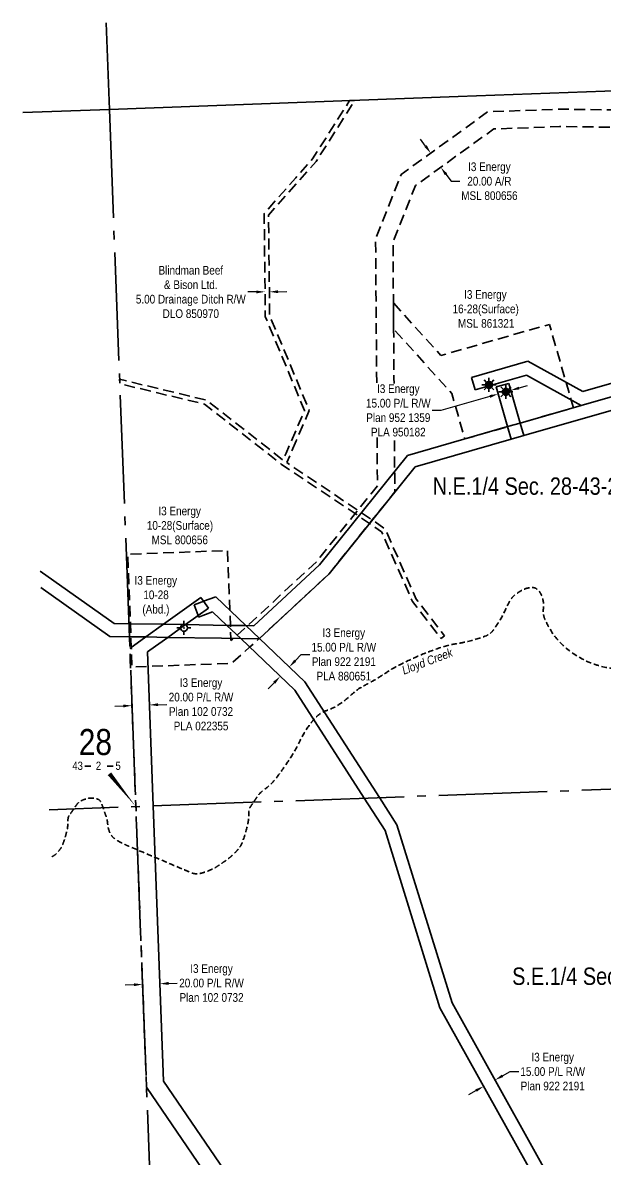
# Model space of a CAD drawing. Extents: x 683901 to 697439, y 5834844 to 5859401.
# Drawn here: x 686791 to 687460, y 5845916 to 5847224 of the extents above; entities that cross this region are included whole.
import ezdxf
from ezdxf.enums import TextEntityAlignment as Align

# ---------------------------------------------------------------- set-up
doc = ezdxf.new("R2010")
doc.units = 0
doc.header["$LTSCALE"] = 5
doc.header["$PDSIZE"] = 0.5
for name, pattern in [('foc-ACCESSROAD', [3.75, 2.5, -1.25]), ('foc-QUARTERLINE', [33, 25, -3, 2, -3]), ('foc-TIELINE', [1.875, 1.25, -0.625])]:
    doc.linetypes.add(name, pattern=pattern)
doc.layers.get('Defpoints').update_dxf_attribs({"color": 9})
for name, color, linetype in [('10', 1, 'Continuous'), ('9', 3, 'Continuous'), ('C-SYMBOL', 7, 'Continuous'), ('F-AR', 190, 'foc-ACCESSROAD'), ('F-RW', 190, 'Continuous'), ('F-WS', 190, 'foc-ACCESSROAD'), ('F-WS-S', 190, 'Continuous'), ('L-QSEC', 8, 'foc-QUARTERLINE'), ('L-SEC', 7, 'Continuous'), ('L-SECLBL', 7, 'Continuous'), ('T-WATER-T', 170, 'Continuous'), ('WATERCOURSE', 146, 'foc-TIELINE')]:
    doc.layers.add(name, color=color, linetype=linetype)
for name, color, linetype, lineweight in [('F-AR-T', 190, 'Continuous', 9), ('F-RW-T', 190, 'Continuous', 9), ('F-WS-T', 190, 'Continuous', 9)]:
    doc.layers.add(name, color=color, linetype=linetype, lineweight=lineweight)
doc.layers.add('oil_and_gas_wells_pt', color=7, linetype='Continuous', true_color=0xfc3d16)
doc.styles.add('175L', font='ARIALN.TTF', dxfattribs={"height": 20})
doc.styles.add('80CG', font='ARIALN.TTF', dxfattribs={"height": 10})
doc.styles.add('80L', font='ARIALN.TTF', dxfattribs={"height": 10})
doc.styles.add('SIMPLEX', font='ARIALN.TTF')
doc.dimstyles.new('Compass 5 000', dxfattribs={"dimscale": 5, "dimtxt": 9, "dimasz": 2, "dimexe": 0.2, "dimexo": 0.0625, "dimgap": 0.5, "dimtad": 0, "dimtih": 1, "dimtoh": 1, "dimzin": 0, "dimdsep": 46, "dimtxsty": '80CG', "dimcen": 0.1, "dimse1": 1, "dimse2": 1, "dimclrd": 256, "dimclrt": 256, "dimaunit": 1, "dimadec": 4, "dimazin": 0, "dimtfac": 0.06, "dimtofl": 0, "dimtmove": 0, "dimatfit": 1, "dimfxl": 0.2, "dimtolj": 1, "dimtzin": 0, "dimlwd": -1, "dimarcsym": 0})

# ---------------------------------------------------------------- blocks, each defined once
blk = doc.blocks.new('L-SECLBL')
at = {"layer": '9', "color": 7}
for p, q in [((-5.1, -27.8), (-12.3, -27.8)), ((20.7, -27.8), (13.5, -27.8))]:
    blk.add_line(p, q, dxfattribs=at)
at = {"layer": '10', "color": 2, "style": 'SIMPLEX'}
blk.add_attdef('SEC', text='', height=30, dxfattribs=at).set_placement((0, 0), align=Align.MIDDLE)
at = {"layer": '10', "color": 5, "style": '80L'}
blk.add_attdef('TWP', text='', height=9.5, dxfattribs=at).set_placement((-14.4, -27.4), align=Align.MIDDLE_RIGHT)
blk.add_attdef('RGE', text='', height=9.5, dxfattribs=at).set_placement((3.6, -27.4), align=Align.MIDDLE_CENTER)
blk.add_attdef('MER', text='', height=9.5, dxfattribs=at).set_placement((23.2, -27.4), align=Align.MIDDLE_LEFT)
blk = doc.blocks.new('*D1157')
at = {"layer": 'Defpoints', "color": 0, "transparency": 16777216}
for p in [(687069.8, 5846922.8), (687074.8, 5846922.9), (687069.9, 5846913.9)]:
    blk.add_point(p, dxfattribs=at)
at = {"layer": 'F-AR-T', "transparency": 16777216}
for p, q in [((687059.9, 5846913.8), (687049.9, 5846913.7)), ((687084.9, 5846914), (687094.9, 5846914.2))]:
    blk.add_line(p, q, dxfattribs=at)
for points in [[(687059.9, 5846915.4), (687059.9, 5846912.1), (687069.9, 5846913.9)], [(687084.9, 5846915.7), (687084.9, 5846912.4), (687074.9, 5846913.9)]]:
    blk.add_solid(points, dxfattribs=at)
at = {"layer": 'F-AR-T', "transparency": 16777216, "insert": (686984.3, 5846913.7), "char_height": 10, "attachment_point": 5, "style": '80CG'}
blk.add_mtext('\\A1;Blindman Beef \\P& Bison Ltd.\\P5.00 Drainage Ditch R/W\\PDLO 850970', dxfattribs=at)
blk = doc.blocks.new('*D1158')
at = {"layer": 'Defpoints', "color": 0, "transparency": 16777216}
for p in [(687275.6, 5847084.5), (687287.3, 5847068.3), (687272.5, 5847057.6)]:
    blk.add_point(p, dxfattribs=at)
at = {"layer": 'F-AR-T', "transparency": 16777216}
for p, q in [((687255, 5847081.9), (687249.1, 5847090)), ((687278.4, 5847049.5), (687284.3, 5847041.4)), ((687284.3, 5847041.4), (687294.3, 5847041.4))]:
    blk.add_line(p, q, dxfattribs=at)
for points in [[(687256.3, 5847082.9), (687253.6, 5847080.9), (687260.8, 5847073.8)], [(687279.8, 5847050.4), (687277.1, 5847048.5), (687272.5, 5847057.6)]]:
    blk.add_solid(points, dxfattribs=at)
at = {"layer": 'F-AR-T', "transparency": 16777216, "insert": (687328.5, 5847041.4), "char_height": 10, "attachment_point": 5, "style": '80CG'}
blk.add_mtext('\\A1;I3 Energy\\P20.00 A/R\\PMSL 800656', dxfattribs=at)
blk = doc.blocks.new('*D1229')
at = {"layer": 'Defpoints', "color": 0, "transparency": 16777216}
for p in [(687338.7, 5846796.1), (687345.8, 5846771.4), (687360.2, 5846775.5)]:
    blk.add_point(p, dxfattribs=at)
at = {"layer": 'F-RW-T', "transparency": 16777216}
for p, q in [((687362.7, 5846803), (687372.3, 5846805.7)), ((687329.1, 5846793.3), (687272.6, 5846777.1)), ((687272.6, 5846777.1), (687262.6, 5846777.1))]:
    blk.add_line(p, q, dxfattribs=at)
for points in [[(687362.3, 5846804.6), (687363.2, 5846801.4), (687353.1, 5846800.2)], [(687328.6, 5846794.9), (687329.5, 5846791.7), (687338.7, 5846796.1)]]:
    blk.add_solid(points, dxfattribs=at)
at = {"layer": 'F-RW-T', "transparency": 16777216, "insert": (687223.5, 5846777.1), "char_height": 10, "attachment_point": 5, "style": '80CG', "bg_fill": 3, "box_fill_scale": 1.1, "bg_fill_color": 256, "bg_fill_true_color": 13158600, "bg_fill_transparency": 0}
blk.add_mtext('\\A1;I3 Energy\\P15.00 P/L R/W\\PPlan 952 1359\\PPLA 950182', dxfattribs=at)
blk = doc.blocks.new('*D1231')
at = {"layer": 'Defpoints', "color": 0, "transparency": 16777216}
for p in [(686916.5, 5846437.4), (686936.5, 5846438.2), (686936.5, 5846437.5)]:
    blk.add_point(p, dxfattribs=at)
at = {"layer": 'F-RW-T', "transparency": 16777216}
for p, q in [((686946.5, 5846437.8), (686956.5, 5846438.2)), ((686906.5, 5846436.3), (686896.6, 5846435.9))]:
    blk.add_line(p, q, dxfattribs=at)
for points in [[(686906.5, 5846438), (686906.6, 5846434.7), (686916.5, 5846436.7)], [(686946.5, 5846439.5), (686946.6, 5846436.2), (686936.5, 5846437.5)]]:
    blk.add_solid(points, dxfattribs=at)
at = {"layer": 'F-RW-T', "transparency": 16777216, "insert": (686996.1, 5846438.2), "char_height": 10, "attachment_point": 5, "style": '80CG'}
blk.add_mtext('\\A1;I3 Energy\\P20.00 P/L R/W\\PPlan 102 0732\\PPLA 022355', dxfattribs=at)
blk = doc.blocks.new('*D1232')
at = {"layer": 'Defpoints', "color": 0, "transparency": 16777216}
for p in [(687094.4, 5846484.6), (687097.8, 5846481.3), (687084, 5846473.7)]:
    blk.add_point(p, dxfattribs=at)
at = {"layer": 'F-RW-T', "transparency": 16777216}
for p, q in [((687104.7, 5846488.5), (687111.6, 5846495.7)), ((687111.6, 5846495.7), (687121.6, 5846495.7)), ((687080.5, 5846463.2), (687073.6, 5846456))]:
    blk.add_line(p, q, dxfattribs=at)
for points in [[(687103.5, 5846489.7), (687105.9, 5846487.4), (687097.8, 5846481.3)], [(687079.3, 5846464.4), (687081.7, 5846462.1), (687087.4, 5846470.4)]]:
    blk.add_solid(points, dxfattribs=at)
at = {"layer": 'F-RW-T', "transparency": 16777216, "insert": (687160.7, 5846495.7), "char_height": 10, "attachment_point": 5, "style": '80CG'}
blk.add_mtext('\\A1;I3 Energy\\P15.00 P/L R/W\\PPlan 922 2191\\PPLA 880651', dxfattribs=at)
blk = doc.blocks.new('*D1233')
at = {"layer": 'Defpoints', "color": 0, "transparency": 16777216}
for p in [(687334.2, 5846006.4), (687335, 5846005), (687321.1, 5845999.1)]:
    blk.add_point(p, dxfattribs=at)
at = {"layer": 'F-RW-T', "transparency": 16777216}
for p, q in [((687343.7, 5846009.9), (687352.4, 5846014.7)), ((687352.4, 5846014.7), (687362.4, 5846014.7)), ((687313.1, 5845992.9), (687304.4, 5845988))]:
    blk.add_line(p, q, dxfattribs=at)
for points in [[(687342.9, 5846011.3), (687344.5, 5846008.4), (687335, 5846005)], [(687312.3, 5845994.3), (687313.9, 5845991.4), (687321.9, 5845997.7)]]:
    blk.add_solid(points, dxfattribs=at)
at = {"layer": 'F-RW-T', "transparency": 16777216, "insert": (687401.5, 5846014.7), "char_height": 10, "attachment_point": 5, "style": '80CG'}
blk.add_mtext('\\A1;I3 Energy\\P15.00 P/L R/W\\PPlan 922 2191', dxfattribs=at)
blk = doc.blocks.new('*D1234')
at = {"layer": 'Defpoints', "color": 0, "transparency": 16777216}
for p in [(686928.7, 5846116), (686948.7, 5846116.7), (686948.7, 5846116)]:
    blk.add_point(p, dxfattribs=at)
at = {"layer": 'F-RW-T', "transparency": 16777216}
for p, q in [((686918.7, 5846114.9), (686908.7, 5846114.5)), ((686958.7, 5846116.4), (686968.7, 5846116.8))]:
    blk.add_line(p, q, dxfattribs=at)
for points in [[(686918.7, 5846116.5), (686918.8, 5846113.2), (686928.7, 5846115.3)], [(686958.6, 5846118.1), (686958.8, 5846114.7), (686948.7, 5846116)]]:
    blk.add_solid(points, dxfattribs=at)
at = {"layer": 'F-RW-T', "transparency": 16777216, "insert": (687008.2, 5846116.8), "char_height": 10, "attachment_point": 5, "style": '80CG'}
blk.add_mtext('\\A1;I3 Energy\\P20.00 P/L R/W\\PPlan 102 0732', dxfattribs=at)
blk = doc.blocks.new('GABD')
for p, q in [((-0.81, 0), (-1.62, 0)), ((0, 0.81), (0, 1.62)), ((1.62, 0), (0.81, 0)), ((0, -0.81), (0, -1.62))]:
    blk.add_line(p, q)
blk.add_circle((0, 0), 0.8)
blk = doc.blocks.new('GAS')
h = blk.add_hatch(color=255)
h.dxf.hatch_style = 1
edge = h.paths.add_edge_path()
edge.add_arc((0, 0), 0.9, 0, 360)
for p, q in [((-0.81, 0), (-1.62, 0)), ((-0.57, 0.57), (-1.14, 1.14)), ((0, 0.81), (0, 1.62)), ((0.57, 0.57), (1.14, 1.14)), ((1.62, 0), (0.81, 0)), ((-0.57, -0.57), (-1.14, -1.14)), ((0, -0.81), (0, -1.62)), ((1.14, -1.14), (0.57, -0.57))]:
    blk.add_line(p, q)
blk.add_circle((0, 0), 0.8)

msp = doc.modelspace()

# ---------------------------------------------------------------- linework, layer by layer
at = {"layer": 'F-AR', "flags": 128}
for points in [[(687646.805, 5847132.092), (687595.006, 5847102.494), (687409.373, 5847104.433), (687333.631, 5847101.727), (687243.452, 5847036.548), (687217.374, 5846970.74), (687217.895, 5846901.027), (687218.119, 5846870.944), (687219.345, 5846706.973), (687219.521, 5846683.228), (687193.512, 5846650.812), (687190.269, 5846646.882), (687143.797, 5846588.854), (687063.31, 5846514.236), (687062.728, 5846513.697), (687052.156, 5846504.149), (687031.592, 5846485.575), (686934.857, 5846481.924), (686916.582, 5846481.235), (686915.73, 5846503.831), (686915.264, 5846516.177), (686914.697, 5846531.189), (686911.675, 5846611.246), (687026.686, 5846615.585), (687029.283, 5846546.74), (687029.943, 5846529.25), (687030.096, 5846525.222), (687030.511, 5846514.218), (687030.607, 5846511.657), (687033.388, 5846514.169), (687037.643, 5846518.012), (687048.804, 5846528.092), (687049.213, 5846528.461), (687049.699, 5846528.915), (687129.108, 5846602.53), (687173.689, 5846658.089), (687176.83, 5846662.005), (687199.453, 5846690.2), (687197.33, 5846974.489), (687226.995, 5847049.35), (687326.837, 5847121.513), (687409.12, 5847124.453), (687589.788, 5847122.566), (687641.146, 5847151.909), (687670.4, 5847152.987), (687680.179, 5847153.347), (687689.08, 5847153.675), (687688.725, 5847144.38), (687688.329, 5847133.987), (687646.805, 5847132.092)], [(687105.769, 5846742.079), (687094.866, 5846716.938), (687176.83, 5846662.005), (687181.014, 5846659.201), (687193.013, 5846651.159), (687193.512, 5846650.812), (687208.202, 5846640.606), (687244.158, 5846559.512), (687276.918, 5846517.193), (687272.965, 5846514.133), (687239.833, 5846556.93), (687204.199, 5846637.299), (687190.252, 5846646.917), (687177.872, 5846655.285), (687173.689, 5846658.089), (687088.622, 5846715.104), (687000.229, 5846784.327), (686902.459, 5846807.934), (686902.262, 5846813.125), (687002.457, 5846788.932), (687090.678, 5846719.844), (687094.121, 5846727.785), (687115.48, 5846777.039), (687070.216, 5846885.508), (687069.066, 5846988.153), (687068.884, 5847004.335), (687077.775, 5847014.342), (687105.39, 5847045.422), (687124.637, 5847067.085), (687167.4, 5847134.48), (687172.028, 5847134.65), (687173.456, 5847134.702), (687128.643, 5847064.066), (687097.303, 5847028.792), (687073.906, 5847002.458), (687075.204, 5846886.537), (687112.208, 5846797.866), (687120.914, 5846777.003), (687115.266, 5846763.977), (687105.769, 5846742.079)]]:
    msp.add_lwpolyline(points, close=True, dxfattribs=at)
msp.add_lwpolyline([(686933.234, 5845996.757), (686914.039, 5846502.673)], dxfattribs=at)
at = {"layer": 'F-RW', "flags": 128}
for points in [[(687436.315, 5846798.958), (687700.049, 5846874.712)], [(687700.63, 5846859.123), (687434.475, 5846782.789)], [(687701.214, 5846843.68), (687368.051, 5846748.138)], [(687308.02, 5846815.185), (687372.926, 5846834.129)], [(687372.926, 5846834.129), (687436.315, 5846798.958)], [(687371.12, 5846817.959), (687312.216, 5846800.773)], [(687434.475, 5846782.789), (687371.12, 5846817.959)], [(687312.216, 5846800.773), (687308.02, 5846815.185)], [(687336.349, 5846804.201), (687350.786, 5846808.344)], [(687349.499, 5846758.42), (687336.349, 5846804.201)], [(687363.916, 5846762.553), (687350.786, 5846808.344)], [(687434.475, 5846782.789), (687363.916, 5846762.553)], [(687349.499, 5846758.42), (687234.076, 5846725.333)], [(687363.916, 5846762.553), (687349.499, 5846758.42)], [(687353.633, 5846744.003), (687349.499, 5846758.42)], [(687368.051, 5846748.138), (687363.916, 5846762.553)], [(687353.633, 5846744.003), (687242.79, 5846712.228)], [(687368.051, 5846748.138), (687353.633, 5846744.003)], [(687234.076, 5846725.333), (687132.793, 5846599.102)], [(687242.79, 5846712.228), (687143.798, 5846588.854)], [(687132.793, 5846599.102), (687056.953, 5846528.795)], [(686895.923, 5846531.504), (686810.583, 5846591.876)], [(687143.798, 5846588.854), (687063.31, 5846514.237)], [(686891.042, 5846516.585), (686811.3, 5846572.997)], [(686952.908, 5846530.545), (686995.884, 5846561.362)], [(686988.056, 5846552.917), (686997.428, 5846556.427)], [(686995.884, 5846561.362), (686998.969, 5846557.005)], [(686997.428, 5846556.427), (686998.969, 5846557.005)], [(686998.969, 5846557.005), (687013.026, 5846562.269)], [(686998.969, 5846557.005), (687004.53, 5846549.148)], [(687013.026, 5846562.269), (687047.91, 5846528.947)], [(686988.056, 5846552.917), (686992.663, 5846540.616)], [(687004.53, 5846549.148), (686992.663, 5846540.616)], [(686993.317, 5846538.872), (687009.472, 5846544.922)], [(687009.472, 5846544.922), (687025.806, 5846529.319)], [(686912.956, 5846531.218), (686895.923, 5846531.504)], [(686952.908, 5846530.545), (686912.956, 5846531.218)], [(686932.463, 5846515.885), (686952.908, 5846530.545)], [(686978.065, 5846530.122), (686952.908, 5846530.545)], [(686978.065, 5846530.122), (686957.665, 5846515.457)], [(686992.663, 5846540.616), (686978.065, 5846530.122)], [(687025.806, 5846529.319), (686978.065, 5846530.122)], [(686992.663, 5846540.616), (686993.317, 5846538.872)], [(687047.91, 5846528.947), (687025.806, 5846529.319)], [(687025.806, 5846529.319), (687041.817, 5846514.025)], [(687056.953, 5846528.795), (687047.91, 5846528.947)], [(687047.91, 5846528.947), (687063.31, 5846514.237)], [(686913.526, 5846516.207), (686891.042, 5846516.585)], [(686932.463, 5846515.885), (686913.526, 5846516.207)], [(686914.039, 5846502.673), (686932.463, 5846515.885)], [(686957.665, 5846515.457), (686932.463, 5846515.885)], [(686957.665, 5846515.457), (686937.182, 5846500.761)], [(687019.514, 5846514.405), (686957.665, 5846515.457)], [(687041.817, 5846514.025), (687019.514, 5846514.405)], [(687062.729, 5846513.697), (687041.817, 5846514.025)], [(687041.817, 5846514.025), (687104.254, 5846454.384)], [(687063.31, 5846514.237), (687062.729, 5846513.697)], [(687063.31, 5846514.237), (687115.9, 5846464.001)], [(686937.182, 5846500.761), (686934.328, 5846498.714)], [(686934.328, 5846498.714), (686941.006, 5846321.077)], [(687115.9, 5846464.001), (687201.769, 5846330.629)], [(687104.254, 5846454.384), (687184.343, 5846329.99)], [(686941.006, 5846321.077), (686950.603, 5846065.714)], [(687184.343, 5846329.99), (687208.258, 5846292.82)], [(687201.769, 5846330.629), (687221.973, 5846299.208)], [(687208.258, 5846292.82), (687271.542, 5846088.095)], [(687221.973, 5846299.208), (687285.407, 5846094.021)], [(687271.542, 5846088.095), (687414.194, 5845831.864)], [(687285.407, 5846094.021), (687431.273, 5845832.017)], [(686950.603, 5846065.714), (686952.862, 5846003.535)], [(687032.928, 5845850.801), (686933.234, 5845996.757)], [(686952.862, 5846003.535), (687049.643, 5845861.901)]]:
    msp.add_lwpolyline(points, dxfattribs=at)
at = {"layer": 'F-WS', "flags": 128}
msp.add_lwpolyline([(687217.895, 5846901.027), (687272.644, 5846840.515), (687397.711, 5846876.368), (687416.915, 5846809.378), (687422.765, 5846788.97), (687425.294, 5846780.148), (687363.916, 5846762.553), (687349.499, 5846758.419), (687300.227, 5846744.296), (687285.164, 5846796.844), (687218.119, 5846870.944), (687217.895, 5846901.027)], close=True, dxfattribs=at)
at = {"layer": 'L-QSEC', "flags": 128}
for points in [[(686890.455, 5847124.312), (686886.692, 5847224.242)], [(686890.455, 5847124.312), (686951.459, 5845516.452)], [(687724.917, 5846349.786), (686821.025, 5846316.685)]]:
    msp.add_lwpolyline(points, dxfattribs=at)
at = {"layer": 'L-SEC', "flags": 128}
for points in [[(687694.216, 5847153.865), (687292.335, 5847139.089), (686890.455, 5847124.312)], [(686890.455, 5847124.312), (686790.522, 5847120.638)]]:
    msp.add_lwpolyline(points, dxfattribs=at)
at = {"layer": 'L-SECLBL', "flags": 128}
msp.add_lwpolyline([(686920.958, 5846320.344, 0, 5, 0), (686890.533, 5846358.172, 0, 0, 0)], format="xyseb", dxfattribs=at)
at = {"layer": 'oil_and_gas_wells_pt'}
for p in [(687328.058, 5846806.599), (687347.498, 5846798.551), (686976.405, 5846526.434)]:
    msp.add_point(p, dxfattribs=at)
at = {"layer": 'WATERCOURSE', "flags": 128}
msp.add_lwpolyline([(688630.331, 5846937.119, 0.0324118), (688627.918, 5846935.217, 0.10214112), (688623.648, 5846929.422, 0.05204908), (688620.908, 5846921.355, -0.05551732), (688618.286, 5846913.807, -0.0135245), (688614.28, 5846905.965, -0.0162914), (688610.572, 5846899.665, -0.04326553), (688601.58, 5846887.862, -0.0402675), (688589.949, 5846876.964, -0.01852631), (688583.901, 5846872.505, -0.01714571), (688577.039, 5846868.165, -0.03675116), (688558.561, 5846859.098, -0.0589249), (688546.146, 5846855.728, -0.00011127), (688539.692, 5846854.772, 0.00011619), (688533.294, 5846853.824, 0.00007514), (688529.547, 5846853.267, 0.00008038), (688526.044, 5846852.746, 0.22754501), (688517.553, 5846846.994, -0.12623138), (688505.007, 5846834.288, -0.01411236), (688486.256, 5846823.741, -0.02874608), (688476.635, 5846819.367, -0.00875136), (688469.077, 5846816.593, -0.00855658), (688461.253, 5846814.026, -0.04933242), (688444.447, 5846810.595, 0.04180634), (688424.57, 5846806.847, 0.03183788), (688413.915, 5846803.155, 0.06476893), (688409.108, 5846800.36, 0.07188391), (688406.343, 5846797.516, 0.02731159), (688400.706, 5846788.783, 0.03918723), (688396.243, 5846779.31, 0.08405892), (688395.296, 5846774.493, 0.10887239), (688396.412, 5846768.705, 0.05876091), (688401.838, 5846759.33, 0.04101902), (688411.772, 5846748.096, -0.04216841), (688421.411, 5846737.146, -0.01244577), (688427.343, 5846728.705, -0.02895672), (688429.586, 5846724.876, -0.06405196), (688431.631, 5846719.168, -0.03276576), (688433.403, 5846707.486, -0.02901985), (688433.676, 5846697.401, -0.03168071), (688432.805, 5846688.199, -0.04373735), (688430.724, 5846679.877, -0.05427097), (688427.77, 5846673.619, -0.05453254), (688420.716, 5846664.499, -0.01881134), (688396.687, 5846641.39, -0.01730807), (688389.837, 5846635.694, 0.02589548), (688385.323, 5846631.808, 0.19096061), (688379.745, 5846619.671, -0.14724809), (688373.956, 5846603.606, -0.02138406), (688367.769, 5846595.97, -0.04352503), (688364.264, 5846592.639, -0.04038594), (688357.466, 5846588.065, -0.04096114), (688350.122, 5846584.699, -0.03000692), (688342.56, 5846582.46, -0.02290299), (688332.401, 5846580.59, -0.03141391), (688322.378, 5846579.853, -0.03441999), (688313.22, 5846580.386, -0.05870503), (688300.44, 5846583.571, -0.04089199), (688283.389, 5846591.667, -0.0144766), (688273.528, 5846597.767, -0.04169419), (688270.358, 5846600.259, -0.02517951), (688265.743, 5846605.01, -0.02015153), (688260.539, 5846611.443, -0.03070369), (688256.099, 5846618.242, 0.03276602), (688251.912, 5846624.596, 0.04980812), (688243.625, 5846633.533, -0.03438967), (688231.245, 5846646.086, -0.03738169), (688217.49, 5846664.755, 0.04008417), (688204.566, 5846682.1, 0.01878156), (688199.772, 5846687.163, 0.01796597), (688194.386, 5846692.074, 0.07547471), (688187.233, 5846696.485, 0.08655994), (688180.085, 5846698.154, 0.07362006), (688172.883, 5846697.501, 0.05207868), (688163.276, 5846694.088, 0.01901427), (688156.463, 5846690.511, 0.01955658), (688150.127, 5846686.533, 0.09730215), (688139.157, 5846675.379, -0.11899759), (688129.761, 5846666.611, -0.01947044), (688121.473, 5846662.348, -0.02718799), (688115.276, 5846659.861, -0.00660899), (688105.507, 5846656.687, -0.01053432), (688099.313, 5846654.907, -0.01220522), (688089.639, 5846652.597, 0.00470361), (688064.454, 5846646.982, 0.01187135), (688023.138, 5846636.321, 0.05939515), (688015.239, 5846633.029, 0.06877636), (688011.615, 5846630.269, 0.02915363), (688004.523, 5846622.252, 0.04571149), (687996.513, 5846609.882, -0.04760711), (687988.776, 5846598.031, -0.02557931), (687983.019, 5846591.529, -0.03757674), (687978.57, 5846587.628, -0.07297558), (687973.242, 5846584.724, -0.04191989), (687963.096, 5846581.921, -0.04377142), (687953.403, 5846580.965, -0.04342684), (687943.615, 5846581.711, -0.0534597), (687929.412, 5846585.636, -0.04545636), (687913.952, 5846593.437, -0.0182183), (687898.791, 5846603.689, -0.01302567), (687878.526, 5846619.322, -0.03643393), (687853.454, 5846642.96, 0.05395249), (687835.947, 5846658.345, 0.02216981), (687824.611, 5846665.593, 0.01748988), (687809.562, 5846673.611, 0.01879756), (687797.252, 5846679.064, 0.09878889), (687794.709, 5846679.533, 0.02091068), (687781.081, 5846678.765, -0.00656988), (687737.81, 5846675.079, -0.00125648), (687716.644, 5846673.609, 0.01336744), (687714.658, 5846673.423, 0.00646172), (687713.978, 5846673.332, 0.00070265), (687707.741, 5846672.405, 0.00309752), (687704.602, 5846671.914, -0.00117566), (687696.337, 5846670.589, -0.07842139), (687674.644, 5846670.587, 0.09255548), (687656.226, 5846670.068, 0.04633828), (687651.013, 5846668.425, 0.02292), (687641.05, 5846663.688, 0.13860296), (687629.408, 5846652.51, -0.17870457), (687619.608, 5846644.473, -0.0492585), (687614.377, 5846643.222, -0.01921051), (687600.681, 5846641.877, -0.12690129), (687578.624, 5846646.187, 0.24089511), (687566.301, 5846645.85, 0.03982512), (687559.57, 5846641.443, 0.01512567), (687543.25, 5846627.984, 0.00516918), (687510.784, 5846598.918, 0.01372786), (687498.979, 5846587.518, 0.01540836), (687493.396, 5846581.459, 0.01832618), (687489.055, 5846576.059, 0.07388939), (687485.926, 5846570.234, 0.05251437), (687483.716, 5846561.222, 0.06257838), (687483.615, 5846551.667, 0.05791864), (687485.969, 5846541.62, 0.02933342), (687489.349, 5846533.725, 0.03728115), (687492.811, 5846527.919, 0.03677263), (687497.327, 5846522.4, 0.03260632), (687503.229, 5846516.941, 0.09697103), (687509.224, 5846513.76, -0.07516682), (687517.1, 5846510.008, -0.09065205), (687523.955, 5846503.289, -0.17073245), (687525.374, 5846498.284, -0.20873028), (687523.94, 5846495.485, -0.05237094), (687513.872, 5846488.871, -0.0890254), (687485.457, 5846480.113, -0.09506608), (687457.646, 5846482.012, -0.01858031), (687449.074, 5846484.616, -0.02214874), (687442.084, 5846487.378, -0.07253637), (687416.011, 5846503.923, -0.0812349), (687398.258, 5846525.068, -0.02257645), (687393.411, 5846534.131, -0.04091322), (687391.388, 5846539.436, -0.10476917), (687390.738, 5846548.248, 0.08911128), (687390.296, 5846558.596, 0.07850381), (687386.805, 5846567.411, 0.12689244), (687382.613, 5846571.596, 0.16295569), (687376.206, 5846572.955, 0.0980403), (687366.009, 5846569.695, 0.03790341), (687357.832, 5846564.33, 0.07227595), (687354.248, 5846560.634, 0.05651963), (687347.988, 5846549.516, -0.04100182), (687339.849, 5846533.954, -0.01180769), (687333.623, 5846524.604, -0.03485612), (687331.226, 5846521.644, -0.11520287), (687324.607, 5846517.203, -0.0362678), (687300.627, 5846510.071, -0.01673577), (687289.081, 5846507.933, 0.02708941), (687281.974, 5846506.464, 0.02635938), (687260.248, 5846499.488, 0.02184654), (687234.971, 5846488.59, 0.00341268), (687224.119, 5846483.246, 0.01097084), (687220.792, 5846481.487, 0.01825593), (687209.467, 5846474.624, -0.01401924), (687194.797, 5846465.564, -0.01218667), (687187.895, 5846461.786, 0.01153377), (687180.597, 5846457.803, 0.05768933), (687171.443, 5846451.018, -0.03519892), (687156.985, 5846439.26, -0.07085942), (687140.962, 5846431.102, 0.10103985), (687130.031, 5846424.686, 0.0309713), (687125.486, 5846420.061, 0.02547873), (687120.631, 5846413.854, 0.04111916), (687110.361, 5846396.352, -0.03408036), (687098.274, 5846375.074, -0.00952586), (687088.095, 5846360.315, -0.01475873), (687081.069, 5846351.118, -0.07010625), (687069.153, 5846340.041, 0.092912), (687060.518, 5846331.251, 0.00000741), (687058.462, 5846328.188, 0.00000788), (687056.529, 5846325.309, 0.00001494), (687054.308, 5846322.001, 0.00001767), (687052.43, 5846319.202, 0.16737666), (687051.029, 5846313.924, -0.07059029), (687050.161, 5846301.295, -0.03581618), (687043.87, 5846279.515, -0.08683204), (687039.145, 5846271.377, -0.02567802), (687034.055, 5846265.92, -0.02611098), (687028.521, 5846261.099, -0.01062265), (687022.127, 5846256.306, -0.01130061), (687015.924, 5846252.069, -0.03110207), (687009.345, 5846248.349, -0.02681024), (687001.267, 5846244.946, -0.07136402), (686991.293, 5846242.896, -0.1156977), (686985.052, 5846243.969, -0.00004185), (686974.532, 5846248.425, -0.00000852), (686922.855, 5846270.319), (686913.891, 5846274.117, -0.0119818), (686908.235, 5846276.675, -0.0084153), (686900.338, 5846280.642, -0.09092963), (686894.128, 5846285.498, -0.09388813), (686890.211, 5846292.056, -0.07205578), (686888.451, 5846300.421, 0.06920502), (686886.668, 5846309.138, 0.00000343), (686884.593, 5846315.006, 0.00000509), (686883.194, 5846318.961, 0.00001207), (686882.558, 5846320.759, 0.00000596), (686881.269, 5846324.403, 0.22362328), (686876.695, 5846329.027, 0.13627524), (686866.374, 5846329.853, 0.07613245), (686857.309, 5846326.616, 0.11900601), (686852.69, 5846322.467, 0.00001624), (686850.834, 5846319.765, -0.0000241), (686849.431, 5846317.724, -0.00005193), (686846.195, 5846313.016, 0.0000842), (686844.193, 5846310.103, 0.16225993), (686842.695, 5846304.897, -0.06933314), (686841.493, 5846292.543, -0.01517432), (686839.112, 5846283.794, -0.01804613), (686836.625, 5846276.586, -0.0685917), (686833.393, 5846270.743, -0.05670953), (686827.863, 5846264.872, -0.06863269), (686823.105, 5846261.857)], format="xyb", dxfattribs=at)

# ---------------------------------------------------------------- block references
at = {"layer": 'F-WS-S', "xscale": 5, "yscale": 5, "zscale": 5}
msp.add_blockref('GABD', (686976.405, 5846526.434), dxfattribs=at)
at = {"layer": 'L-SECLBL'}
msp.add_blockref('L-SECLBL', (686874.282, 5846394.799), dxfattribs=at).add_auto_attribs({'SEC': '28', 'TWP': '43', 'RGE': '2', 'MER': '5'})

# ---------------------------------------------------------------- texts
at = {"layer": 'C-SYMBOL', "color": 3, "style": '175L'}
for s, p in [('N.E.1/4 Sec. 28-43-2-W.5M.', (687407.112, 5846673.852)), ('S.E.1/4 Sec. 28-43-2-W.5M.', (687498.003, 5846108.723))]:
    msp.add_text(s, height=20, dxfattribs=at).set_placement(p, align=Align.BOTTOM_CENTER)
at = {"layer": 'F-WS-T', "char_height": 10, "attachment_point": 1, "style": '175L'}
for s, width, insert in [('\\pi13.982;I3 Energy\\P\\pi0.66392;16-28(Surface)\\P\\pi6.9088;MSL 861321', 75.80941, (687285.384, 5846915.859)), ('\\pi13.982;I3 Energy\\P\\pi0.66392;10-28(Surface)\\P\\pi6.1209;MSL 800656', 75.80941, (686932.969, 5846666.199)), ('\\pi0.5957;I3 Energy\\P\\pi10.742;10-28\\P\\pi9.6134;(Abd.)', 49.03588, (686918.847, 5846586.169))]:
    msp.add_mtext_dynamic_manual_height_columns(s, width=width, gutter_width=100, heights=[0], dxfattribs=dict(at, insert=insert))
at = {"layer": 'T-WATER-T', "insert": (687226.524, 5846481.656), "char_height": 10, "attachment_point": 1, "rotation": 20.820488, "style": '80L'}
msp.add_mtext_dynamic_manual_height_columns('{\\fArial Narrow|b0|i1|c0|p34;Lloyd Creek}', width=61.83261, gutter_width=50, heights=[0], dxfattribs=at)

# ---------------------------------------------------------------- dimensions: what is measured, and where the dimension line sits
at = {"layer": 'F-AR-T', "color": 3}
for p1, p2, distance, text, picture, middle in [((687275.623, 5847084.497), (687287.348, 5847068.275), -18.266, 'I3 Energy\\P20.00 A/R\\PMSL 800656', '*D1158', (687328.543, 5847041.366)), ((687074.797, 5846922.902), (687069.797, 5846922.846), 8.971, 'Blindman Beef \\P& Bison Ltd.\\P5.00 Drainage Ditch R/W\\PDLO 850970', '*D1157', (686984.329, 5846913.651))]:
    dim = msp.add_aligned_dim(p1=p1, p2=p2, distance=distance, text=text, dimstyle='Compass 5 000', dxfattribs=at)
    dim.commit()
    dim.dimension.update_dxf_attribs({"geometry": picture, "text_midpoint": middle})
at = {"layer": 'F-RW-T', "color": 3}
for p1, p2, distance, text, picture, middle in [((687084.003, 5846473.727), (687094.364, 5846484.573), -4.759, 'I3 Energy\\P15.00 P/L R/W\\PPlan 922 2191\\PPLA 880651', '*D1232', (687160.706, 5846495.748)), ((686916.515, 5846437.423), (686936.517, 5846438.181), -0.717, 'I3 Energy\\P20.00 P/L R/W\\PPlan 102 0732\\PPLA 022355', '*D1231', (686996.069, 5846438.223)), ((686928.683, 5846115.971), (686948.685, 5846116.73), -0.717, 'I3 Energy\\P20.00 P/L R/W\\PPlan 102 0732', '*D1234', (687008.238, 5846116.772)), ((687321.071, 5845999.131), (687334.174, 5846006.425), -1.615, 'I3 Energy\\P15.00 P/L R/W\\PPlan 922 2191', '*D1233', (687401.52, 5846014.743))]:
    dim = msp.add_aligned_dim(p1=p1, p2=p2, distance=distance, text=text, dimstyle='Compass 5 000', dxfattribs=at)
    dim.commit()
    dim.dimension.update_dxf_attribs({"geometry": picture, "text_midpoint": middle})

# ---------------------------------------------------------------- next in the draw order: dimensions: what is measured, and where the dimension line sits
dim = msp.add_linear_dim(base=(687338.688, 5846796.057), p1=(687360.203, 5846775.501), p2=(687345.782, 5846771.359), angle=196.026027, text='I3 Energy\\P15.00 P/L R/W\\PPlan 952 1359\\PPLA 950182', dimstyle='Compass 5 000', override={"dimtfill": 1}, dxfattribs=at)
dim.commit()
dim.dimension.update_dxf_attribs({"geometry": '*D1229', "text_midpoint": (687223.497, 5846777.069), "dimtype": 161})

# ---------------------------------------------------------------- next in the draw order: block references
at = {"layer": 'F-WS-S', "xscale": 5, "yscale": 5, "zscale": 5}
for p in [(687328.058, 5846806.599), (687347.498, 5846798.551)]:
    msp.add_blockref('GAS', p, dxfattribs=at)

doc.saveas('drawing.dxf')
